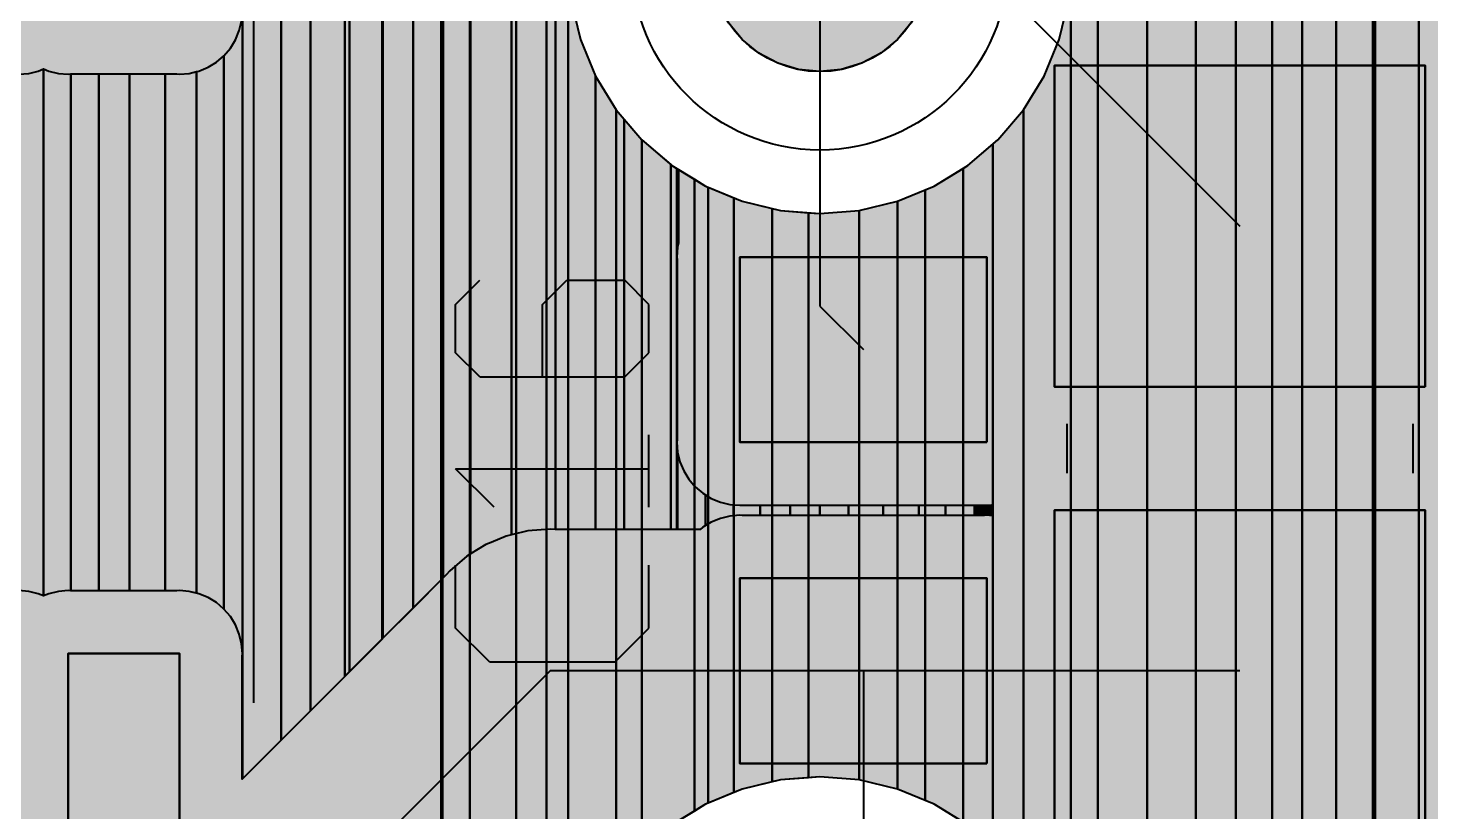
# Model space of a CAD drawing. Header units: millimetres. Extents: x 2 to 110, y 3 to 56.
# Drawn here: x 57.52 to 63.19, y 25.91 to 29.09 of the extents above; entities that cross this region are included whole.
import ezdxf

# ---------------------------------------------------------------- set-up
doc = ezdxf.new("R2010")
doc.units = ezdxf.units.MM
for name, color, linetype in [('bottom_copper', 7, 'Continuous'), ('drill_plated', 7, 'Continuous'), ('top_copper', 7, 'Continuous'), ('top_silk', 7, 'Continuous')]:
    doc.layers.add(name, color=color, linetype=linetype)

# ---------------------------------------------------------------- blocks, each defined once
blk = doc.blocks.new('Block30709')
at = {"layer": 'bottom_copper', "lineweight": 40}
for points in [[(0.8566, 0), (0.7412, 0), (0.7412, 38.2971), (0.7487, 38.3093), (0.8099, 38.4571), (0.8472, 38.6126), (0.8566, 38.772), (0.8566, 0)], [(0.7412, 0), (0.5646, 0), (0.5646, 38.0554), (0.6651, 38.173), (0.7412, 38.2971), (0.7412, 0)], [(0.5552, 18.7894), (0.5179, 18.9449), (0.4567, 19.0927), (0.4066, 19.1744), (0.4066, 37.9273), (0.4396, 37.9475), (0.5552, 38.0463), (0.5552, 18.7894)], [(0.5646, 18.63), (0.5552, 18.7894), (0.5552, 38.0463), (0.5612, 38.0514), (0.5646, 38.0554), (0.5646, 18.63)], [(0.4066, 19.1744), (0.3731, 19.229), (0.2692, 19.3506), (0.2692, 37.8498), (0.3033, 37.8639), (0.4066, 37.9273), (0.4066, 19.1744)], [(0.2692, 19.3506), (0.1476, 19.4545), (0.1476, 37.8008), (0.1555, 37.8027), (0.2692, 37.8498), (0.2692, 19.3506)], [(0, 19.5428), (-0.1365, 19.5993), (-0.161, 19.6051), (-0.161, 37.753), (-0.1594, 37.7529), (0, 37.7654), (0, 19.5428)], [(0.1476, 19.4545), (0.0113, 19.5381), (0, 19.5428), (0, 37.7654), (0.1476, 37.8008), (0.1476, 19.4545)]]:
    blk.add_hatch(color=7, dxfattribs=at).paths.add_polyline_path(points, flags=0)
at = {"layer": 'bottom_copper', "color": 7, "lineweight": 40}
for points in [[(0.8566, 0), (0.7412, 0), (0.7412, 38.2971), (0.7487, 38.3093), (0.8099, 38.4571), (0.8472, 38.6126), (0.8566, 38.772), (0.8566, 0)], [(0.7412, 0), (0.5646, 0), (0.5646, 38.0554), (0.6651, 38.173), (0.7412, 38.2971), (0.7412, 0)], [(0.5552, 18.7894), (0.5179, 18.9449), (0.4567, 19.0927), (0.4066, 19.1744), (0.4066, 37.9273), (0.4396, 37.9475), (0.5552, 38.0463), (0.5552, 18.7894)], [(0.5646, 18.63), (0.5552, 18.7894), (0.5552, 38.0463), (0.5612, 38.0514), (0.5646, 38.0554), (0.5646, 18.63)], [(0.4066, 19.1744), (0.3731, 19.229), (0.2692, 19.3506), (0.2692, 37.8498), (0.3033, 37.8639), (0.4066, 37.9273), (0.4066, 19.1744)], [(0.2692, 19.3506), (0.1476, 19.4545), (0.1476, 37.8008), (0.1555, 37.8027), (0.2692, 37.8498), (0.2692, 19.3506)], [(0, 19.5428), (-0.1365, 19.5993), (-0.161, 19.6051), (-0.161, 37.753), (-0.1594, 37.7529), (0, 37.7654), (0, 19.5428)], [(0.1476, 19.4545), (0.0113, 19.5381), (0, 19.5428), (0, 37.7654), (0.1476, 37.8008), (0.1476, 19.4545)]]:
    blk.add_lwpolyline(points, close=True, dxfattribs=at)
blk = doc.blocks.new('Block32048')
at = {"layer": 'bottom_copper', "lineweight": 40}
for points in [[(1.4738, -2.8146), (1.4212, -2.8187), (1.3646, -2.8323), (1.3646, 15.4364), (1.4099, 15.4086), (1.4738, 15.3821), (1.4738, -2.8146)], [(1.6729, -2.8135), (1.5806, -2.8062), (1.4738, -2.8146), (1.4738, 15.3821), (1.5577, 15.3474), (1.6729, 15.3197), (1.6729, -2.8135)], [(1.871, -2.8502), (1.74, -2.8187), (1.6729, -2.8135), (1.6729, 15.3197), (1.7132, 15.3101), (1.871, 15.2977), (1.871, -2.8502)], [(1.3646, -0.9553), (1.3552, -0.7959), (1.3179, -0.6404), (1.2567, -0.4926), (1.1731, -0.3563), (1.1731, 2.7637), (1.2567, 2.9), (1.3179, 3.0478), (1.3552, 3.2033), (1.3646, 3.3627), (1.3646, -0.9553)], [(1.1731, -0.3563), (1.0692, -0.2347), (1.0481, -0.2167), (1.0481, 2.624), (1.0692, 2.6421), (1.1731, 2.7637), (1.1731, -0.3563)], [(1.0481, -0.2167), (0.9476, -0.1308), (0.9284, -0.1191), (0.9284, 2.5264), (0.9476, 2.5382), (1.0481, 2.624), (1.0481, -0.2167)], [(0.9284, -0.1191), (0.8113, -0.0472), (0.7746, -0.032), (0.7746, 2.4394), (0.8113, 2.4546), (0.9284, 2.5264), (0.9284, -0.1191)], [(0, 0), (-0.1031, -0.0427), (-0.1031, 2.4501), (0, 2.4073), (0, 0)], [(0.1555, 0.0432), (0.0337, 0.014), (0, 0), (0, 2.4073), (0.0337, 2.3934), (0.1555, 2.3642), (0.1555, 0.0432)], [(0.6635, 0.014), (0.508, 0.0513), (0.508, 2.3561), (0.6635, 2.3934), (0.6635, 0.014)], [(0.7746, -0.032), (0.6635, 0.014), (0.6635, 2.3934), (0.7746, 2.4394), (0.7746, -0.032)], [(0.3033, 0.0602), (0.1892, 0.0513), (0.1555, 0.0432), (0.1555, 2.3642), (0.1892, 2.3561), (0.3033, 2.3471), (0.3033, 0.0602)], [(0.508, 0.0513), (0.3486, 0.0638), (0.3033, 0.0602), (0.3033, 2.3471), (0.3486, 2.3436), (0.508, 2.3561), (0.508, 0.0513)]]:
    blk.add_hatch(color=7, dxfattribs=at).paths.add_polyline_path(points, flags=0)
at = {"layer": 'bottom_copper', "color": 7, "lineweight": 40}
for points in [[(1.4738, -2.8146), (1.4212, -2.8187), (1.3646, -2.8323), (1.3646, 15.4364), (1.4099, 15.4086), (1.4738, 15.3821), (1.4738, -2.8146)], [(1.6729, -2.8135), (1.5806, -2.8062), (1.4738, -2.8146), (1.4738, 15.3821), (1.5577, 15.3474), (1.6729, 15.3197), (1.6729, -2.8135)], [(1.871, -2.8502), (1.74, -2.8187), (1.6729, -2.8135), (1.6729, 15.3197), (1.7132, 15.3101), (1.871, 15.2977), (1.871, -2.8502)], [(1.3646, -0.9553), (1.3552, -0.7959), (1.3179, -0.6404), (1.2567, -0.4926), (1.1731, -0.3563), (1.1731, 2.7637), (1.2567, 2.9), (1.3179, 3.0478), (1.3552, 3.2033), (1.3646, 3.3627), (1.3646, -0.9553)], [(1.1731, -0.3563), (1.0692, -0.2347), (1.0481, -0.2167), (1.0481, 2.624), (1.0692, 2.6421), (1.1731, 2.7637), (1.1731, -0.3563)], [(1.0481, -0.2167), (0.9476, -0.1308), (0.9284, -0.1191), (0.9284, 2.5264), (0.9476, 2.5382), (1.0481, 2.624), (1.0481, -0.2167)], [(0.9284, -0.1191), (0.8113, -0.0472), (0.7746, -0.032), (0.7746, 2.4394), (0.8113, 2.4546), (0.9284, 2.5264), (0.9284, -0.1191)], [(0, 0), (-0.1031, -0.0427), (-0.1031, 2.4501), (0, 2.4073), (0, 0)], [(0.1555, 0.0432), (0.0337, 0.014), (0, 0), (0, 2.4073), (0.0337, 2.3934), (0.1555, 2.3642), (0.1555, 0.0432)], [(0.6635, 0.014), (0.508, 0.0513), (0.508, 2.3561), (0.6635, 2.3934), (0.6635, 0.014)], [(0.7746, -0.032), (0.6635, 0.014), (0.6635, 2.3934), (0.7746, 2.4394), (0.7746, -0.032)], [(0.3033, 0.0602), (0.1892, 0.0513), (0.1555, 0.0432), (0.1555, 2.3642), (0.1892, 2.3561), (0.3033, 2.3471), (0.3033, 0.0602)], [(0.508, 0.0513), (0.3486, 0.0638), (0.3033, 0.0602), (0.3033, 2.3471), (0.3486, 2.3436), (0.508, 2.3561), (0.508, 0.0513)]]:
    blk.add_lwpolyline(points, close=True, dxfattribs=at)
blk = doc.blocks.new('Block32662')
at = {"layer": 'bottom_copper', "lineweight": 40}
for points in [[(0, 0), (-2.181, -2.1811), (-3.4404, -2.1811), (-3.4404, 42.8669), (0, 42.8669), (0, 0)], [(0.0057, 0.0057), (0, 0), (0, 41.2519), (0.0057, 41.1793), (0.0057, 0.0057)], [(0.1167, 0.1167), (0.0057, 0.0057), (0.0057, 33.7599), (0.0182, 33.6005), (0.0555, 33.445), (0.1167, 33.2972), (0.1167, 0.1167)], [(0.3042, 0.3042), (0.1167, 0.1167), (0.1167, 33.2972), (0.2003, 33.1609), (0.3042, 33.0393), (0.3042, 0.3042)], [(0.4258, 0.4258), (0.3042, 0.3042), (0.3042, 33.0393), (0.4258, 32.9354), (0.4258, 0.4258)], [(0.5137, 0.5137), (0.4258, 0.4258), (0.4258, 32.9354), (0.5137, 32.8815), (0.5137, 0.5137)], [(0.7083, 13.5309), (0.6247, 13.3946), (0.5635, 13.2468), (0.5262, 13.0913), (0.5137, 12.9319), (0.5137, 17.2499), (0.5262, 17.0905), (0.5635, 16.935), (0.6247, 16.7872), (0.7083, 16.6509), (0.7083, 13.5309)], [(0.8122, 13.6525), (0.7083, 13.5309), (0.7083, 16.6509), (0.8122, 16.5293), (0.8122, 13.6525)], [(1.0248, 13.8122), (0.9338, 13.7564), (0.8122, 13.6525), (0.8122, 16.5293), (0.9338, 16.4254), (1.0248, 16.3696), (1.0248, 13.8122)], [(1.0811, 13.8445), (1.0701, 13.84), (1.0248, 13.8122), (1.0248, 16.3696), (1.0701, 16.3418), (1.0811, 16.3373), (1.0811, 13.8445)]]:
    blk.add_hatch(color=7, dxfattribs=at).paths.add_polyline_path(points, flags=0)
at = {"layer": 'bottom_copper', "color": 7, "lineweight": 40}
for points in [[(0, 0), (-2.181, -2.1811), (-3.4404, -2.1811), (-3.4404, 42.8669), (0, 42.8669), (0, 0)], [(0.0057, 0.0057), (0, 0), (0, 41.2519), (0.0057, 41.1793), (0.0057, 0.0057)], [(0.1167, 0.1167), (0.0057, 0.0057), (0.0057, 33.7599), (0.0182, 33.6005), (0.0555, 33.445), (0.1167, 33.2972), (0.1167, 0.1167)], [(0.3042, 0.3042), (0.1167, 0.1167), (0.1167, 33.2972), (0.2003, 33.1609), (0.3042, 33.0393), (0.3042, 0.3042)], [(0.4258, 0.4258), (0.3042, 0.3042), (0.3042, 33.0393), (0.4258, 32.9354), (0.4258, 0.4258)], [(0.5137, 0.5137), (0.4258, 0.4258), (0.4258, 32.9354), (0.5137, 32.8815), (0.5137, 0.5137)], [(0.7083, 13.5309), (0.6247, 13.3946), (0.5635, 13.2468), (0.5262, 13.0913), (0.5137, 12.9319), (0.5137, 17.2499), (0.5262, 17.0905), (0.5635, 16.935), (0.6247, 16.7872), (0.7083, 16.6509), (0.7083, 13.5309)], [(0.8122, 13.6525), (0.7083, 13.5309), (0.7083, 16.6509), (0.8122, 16.5293), (0.8122, 13.6525)], [(1.0248, 13.8122), (0.9338, 13.7564), (0.8122, 13.6525), (0.8122, 16.5293), (0.9338, 16.4254), (1.0248, 16.3696), (1.0248, 13.8122)], [(1.0811, 13.8445), (1.0701, 13.84), (1.0248, 13.8122), (1.0248, 16.3696), (1.0701, 16.3418), (1.0811, 16.3373), (1.0811, 13.8445)]]:
    blk.add_lwpolyline(points, close=True, dxfattribs=at)
blk = doc.blocks.new('Block110843')
at = {"layer": 'top_copper', "lineweight": 40}
for points in [[(5.5744, -0.7497), (5.4523, -0.8718), (5.4523, 4.5332), (5.5744, 4.5332), (5.5744, -0.7497)], [(5.6966, -0.6275), (5.5744, -0.7497), (5.5744, 4.5332), (5.6966, 4.5332), (5.6966, -0.6275)], [(5.8072, -0.5304), (5.7915, -0.54), (5.7231, -0.5984), (5.7086, -0.6155), (5.6966, -0.6275), (5.6966, 4.5332), (5.8072, 4.5332), (5.8072, -0.5304)], [(5.9727, -0.4535), (5.9514, -0.4586), (5.8897, -0.4841), (5.8682, -0.493), (5.8072, -0.5304), (5.8072, 4.5332), (5.9727, 4.5332), (5.9727, -0.4535)], [(6.1509, -0.4323), (6.1285, -0.4305), (6.0389, -0.4376), (5.9727, -0.4535), (5.9727, 4.5332), (6.1509, 4.5332), (6.1509, -0.4323)], [(6.2015, -0.4323), (6.1509, -0.4323), (6.1509, 4.5332), (6.1897, 4.5332), (6.2015, 4.5322), (6.2015, -0.4323)], [(5.4489, -0.8752), (5.3168, -1.0073), (5.3168, 4.1895), (5.3472, 4.2082), (5.3776, 4.2342), (5.4036, 4.2646), (5.4245, 4.2987), (5.4398, 4.3356), (5.4489, 4.3737), (5.4489, -0.8752)], [(5.4523, -0.8718), (5.4491, -0.875), (5.4489, 4.3737), (5.4491, 4.3745), (5.4523, 4.4143), (5.4523, -0.8718)], [(5.3168, -1.0073), (5.2981, -1.026), (5.2981, 4.0341), (5.3121, 4.0924), (5.3168, 4.1522), (5.3168, -1.0073)], [(5.2981, -1.026), (5.1592, -1.165), (5.1592, 3.838), (5.1934, 3.8722), (5.2048, 3.882), (5.2437, 3.9275), (5.2751, 3.9787), (5.2981, 4.0341), (5.2981, -1.026)], [(5.1592, -1.165), (5.0403, -1.2839), (5.0403, 3.7191), (5.1592, 3.838), (5.1592, -1.165)], [(5.0403, -1.2839), (4.8833, -1.4409), (4.8833, 3.5621), (5.0403, 3.7191), (5.0403, -1.2839)], [(6.3125, -0.4323), (6.2015, -0.4323), (6.2015, 1.8662), (6.214, 1.7068), (6.2513, 1.5513), (6.3125, 1.4035), (6.3125, -0.4323)], [(4.8833, -0.9338), (4.8801, -0.8939), (4.8708, -0.8551), (4.8555, -0.8181), (4.8346, -0.784), (4.8087, -0.7536), (4.8087, 1.486), (4.8346, 1.5164), (4.8555, 1.5505), (4.8708, 1.5875), (4.8801, 1.6263), (4.8833, 1.6662), (4.8833, -0.9338)], [(4.8087, -0.7536), (4.7783, -0.7277), (4.7442, -0.7068), (4.7072, -0.6915), (4.6977, -0.6892), (4.6977, 1.4216), (4.7072, 1.4239), (4.7442, 1.4392), (4.7783, 1.4601), (4.8087, 1.486), (4.8087, -0.7536)], [(4.0785, -0.7003), (4.0572, -0.6915), (4.0184, -0.6822), (3.9785, -0.679), (3.9685, -0.6798), (3.9685, 1.4122), (3.9785, 1.4114), (4.0183, 1.4145), (4.0572, 1.4239), (4.0785, 1.4327), (4.0785, -0.7003)], [(4.1885, -0.6798), (4.1785, -0.679), (4.1387, -0.6821), (4.0998, -0.6915), (4.0785, -0.7003), (4.0785, 1.4327), (4.0998, 1.4239), (4.1386, 1.4146), (4.1785, 1.4114), (4.1885, 1.4122), (4.1885, -0.6798)], [(4.6977, -0.6892), (4.6684, -0.6822), (4.6285, -0.679), (4.6185, -0.6798), (4.5703, -0.6798), (4.5703, 1.4122), (4.6185, 1.4122), (4.6285, 1.4114), (4.6683, 1.4145), (4.6977, 1.4216), (4.6977, -0.6892)], [(4.3027, -0.6798), (4.1886, -0.6798), (4.1885, 1.4122), (4.3027, 1.4122), (4.3027, -0.6798)], [(4.4263, -0.6798), (4.3027, -0.6798), (4.3027, 1.4122), (4.4263, 1.4122), (4.4263, -0.6798)], [(4.5703, -0.6798), (4.4263, -0.6798), (4.4263, 1.4122), (4.5703, 1.4122), (4.5703, -0.6798)], [(6.4292, -0.4323), (6.3125, -0.4323), (6.3125, 1.4035), (6.3961, 1.2672), (6.4292, 1.2285), (6.4292, -0.4323)], [(6.6176, -0.4323), (6.4292, -0.4323), (6.4292, 1.2285), (6.5, 1.1456), (6.6176, 1.0451), (6.6176, -0.4323)], [(6.6419, -0.4323), (6.6176, -0.4323), (6.6176, 1.0451), (6.6216, 1.0417), (6.6419, 1.0292), (6.6419, -0.4323)], [(6.6491, 0.7277), (6.6451, 0.7109), (6.6419, 0.6711), (6.6419, 1.0292), (6.6491, 1.0248), (6.6491, 0.7277)], [(6.6427, -0.0688), (6.6419, -0.0787), (6.6419, 0.6711), (6.6427, 0.6611), (6.6427, -0.0688)], [(6.6451, -0.4323), (6.6419, -0.4323), (6.6419, -0.0787), (6.6451, -0.1185), (6.6451, -0.4323)], [(6.7579, -0.4161), (6.747, -0.4228), (6.7358, -0.4323), (6.6451, -0.4323), (6.6451, -0.1186), (6.6544, -0.1574), (6.6697, -0.1944), (6.6906, -0.2285), (6.7166, -0.2589), (6.747, -0.2848), (6.7579, -0.2915), (6.7579, -0.4161)], [(6.8706, -0.3761), (6.8569, -0.3772), (6.818, -0.3866), (6.7811, -0.4019), (6.7579, -0.4161), (6.7579, -0.2915), (6.7811, -0.3057), (6.818, -0.321), (6.8569, -0.3304), (6.8706, -0.3315), (6.8706, -0.3761)], [(6.9786, -0.3749), (6.9067, -0.3749), (6.8967, -0.3741), (6.8706, -0.3761), (6.8706, -0.3315), (6.8967, -0.3335), (6.9067, -0.3327), (6.9786, -0.3327), (6.9786, -0.3749)], [(7.1009, -0.3749), (6.9786, -0.3749), (6.9786, -0.3327), (7.1009, -0.3327), (7.1009, -0.3749)], [(7.2206, -0.3749), (7.1009, -0.3749), (7.1009, -0.3327), (7.2206, -0.3327), (7.2206, -0.3749)], [(7.3365, -0.3749), (7.2206, -0.3749), (7.2206, -0.3327), (7.3365, -0.3327), (7.3365, -0.3749)], [(7.4768, -0.3749), (7.3365, -0.3749), (7.3365, -0.3327), (7.4768, -0.3327), (7.4768, -0.3749)], [(7.6207, -0.3749), (7.4768, -0.3749), (7.4768, -0.3327), (7.6207, -0.3327), (7.6207, -0.3749)], [(7.7286, -0.3749), (7.6207, -0.3749), (7.6207, -0.3327), (7.7286, -0.3327), (7.7286, -0.3749)], [(7.8467, -0.3749), (7.7286, -0.3749), (7.7286, -0.3327), (7.8467, -0.3327), (7.8467, -0.3749)], [(7.9161, -0.3756), (7.8965, -0.3741), (7.8865, -0.3749), (7.8467, -0.3749), (7.8467, -0.3327), (7.8865, -0.3327), (7.8965, -0.3335), (7.9161, -0.3319), (7.9161, -0.3756)], [(7.9161, -0.3538), (7.9161, -0.3319), (7.9178, -0.3318), (7.9161, -0.3538)], [(7.9169, -0.3757), (7.9161, -0.3756), (7.9161, -0.3538), (7.9169, -0.3638), (7.9169, -0.3757)], [(4.8833, -1.4409), (4.8825, -1.4417), (4.8825, -0.9438), (4.8833, -0.9338), (4.8833, -1.4409)]]:
    blk.add_hatch(color=7, dxfattribs=at).paths.add_polyline_path(points, flags=0)
at = {"layer": 'top_copper', "color": 7, "lineweight": 40}
for points in [[(5.5744, -0.7497), (5.4523, -0.8718), (5.4523, 4.5332), (5.5744, 4.5332), (5.5744, -0.7497)], [(5.6966, -0.6275), (5.5744, -0.7497), (5.5744, 4.5332), (5.6966, 4.5332), (5.6966, -0.6275)], [(5.8072, -0.5304), (5.7915, -0.54), (5.7231, -0.5984), (5.7086, -0.6155), (5.6966, -0.6275), (5.6966, 4.5332), (5.8072, 4.5332), (5.8072, -0.5304)], [(5.9727, -0.4535), (5.9514, -0.4586), (5.8897, -0.4841), (5.8682, -0.493), (5.8072, -0.5304), (5.8072, 4.5332), (5.9727, 4.5332), (5.9727, -0.4535)], [(6.1509, -0.4323), (6.1285, -0.4305), (6.0389, -0.4376), (5.9727, -0.4535), (5.9727, 4.5332), (6.1509, 4.5332), (6.1509, -0.4323)], [(6.2015, -0.4323), (6.1509, -0.4323), (6.1509, 4.5332), (6.1897, 4.5332), (6.2015, 4.5322), (6.2015, -0.4323)], [(5.4489, -0.8752), (5.3168, -1.0073), (5.3168, 4.1895), (5.3472, 4.2082), (5.3776, 4.2342), (5.4036, 4.2646), (5.4245, 4.2987), (5.4398, 4.3356), (5.4489, 4.3737), (5.4489, -0.8752)], [(5.4523, -0.8718), (5.4491, -0.875), (5.4489, 4.3737), (5.4491, 4.3745), (5.4523, 4.4143), (5.4523, -0.8718)], [(5.3168, -1.0073), (5.2981, -1.026), (5.2981, 4.0341), (5.3121, 4.0924), (5.3168, 4.1522), (5.3168, -1.0073)], [(5.2981, -1.026), (5.1592, -1.165), (5.1592, 3.838), (5.1934, 3.8722), (5.2048, 3.882), (5.2437, 3.9275), (5.2751, 3.9787), (5.2981, 4.0341), (5.2981, -1.026)], [(5.1592, -1.165), (5.0403, -1.2839), (5.0403, 3.7191), (5.1592, 3.838), (5.1592, -1.165)], [(5.0403, -1.2839), (4.8833, -1.4409), (4.8833, 3.5621), (5.0403, 3.7191), (5.0403, -1.2839)], [(6.3125, -0.4323), (6.2015, -0.4323), (6.2015, 1.8662), (6.214, 1.7068), (6.2513, 1.5513), (6.3125, 1.4035), (6.3125, -0.4323)], [(4.8833, -0.9338), (4.8801, -0.8939), (4.8708, -0.8551), (4.8555, -0.8181), (4.8346, -0.784), (4.8087, -0.7536), (4.8087, 1.486), (4.8346, 1.5164), (4.8555, 1.5505), (4.8708, 1.5875), (4.8801, 1.6263), (4.8833, 1.6662), (4.8833, -0.9338)], [(4.8087, -0.7536), (4.7783, -0.7277), (4.7442, -0.7068), (4.7072, -0.6915), (4.6977, -0.6892), (4.6977, 1.4216), (4.7072, 1.4239), (4.7442, 1.4392), (4.7783, 1.4601), (4.8087, 1.486), (4.8087, -0.7536)], [(4.0785, -0.7003), (4.0572, -0.6915), (4.0184, -0.6822), (3.9785, -0.679), (3.9685, -0.6798), (3.9685, 1.4122), (3.9785, 1.4114), (4.0183, 1.4145), (4.0572, 1.4239), (4.0785, 1.4327), (4.0785, -0.7003)], [(4.1885, -0.6798), (4.1785, -0.679), (4.1387, -0.6821), (4.0998, -0.6915), (4.0785, -0.7003), (4.0785, 1.4327), (4.0998, 1.4239), (4.1386, 1.4146), (4.1785, 1.4114), (4.1885, 1.4122), (4.1885, -0.6798)], [(4.6977, -0.6892), (4.6684, -0.6822), (4.6285, -0.679), (4.6185, -0.6798), (4.5703, -0.6798), (4.5703, 1.4122), (4.6185, 1.4122), (4.6285, 1.4114), (4.6683, 1.4145), (4.6977, 1.4216), (4.6977, -0.6892)], [(4.3027, -0.6798), (4.1886, -0.6798), (4.1885, 1.4122), (4.3027, 1.4122), (4.3027, -0.6798)], [(4.4263, -0.6798), (4.3027, -0.6798), (4.3027, 1.4122), (4.4263, 1.4122), (4.4263, -0.6798)], [(4.5703, -0.6798), (4.4263, -0.6798), (4.4263, 1.4122), (4.5703, 1.4122), (4.5703, -0.6798)], [(6.4292, -0.4323), (6.3125, -0.4323), (6.3125, 1.4035), (6.3961, 1.2672), (6.4292, 1.2285), (6.4292, -0.4323)], [(6.6176, -0.4323), (6.4292, -0.4323), (6.4292, 1.2285), (6.5, 1.1456), (6.6176, 1.0451), (6.6176, -0.4323)], [(6.6419, -0.4323), (6.6176, -0.4323), (6.6176, 1.0451), (6.6216, 1.0417), (6.6419, 1.0292), (6.6419, -0.4323)], [(6.6491, 0.7277), (6.6451, 0.7109), (6.6419, 0.6711), (6.6419, 1.0292), (6.6491, 1.0248), (6.6491, 0.7277)], [(6.6427, -0.0688), (6.6419, -0.0787), (6.6419, 0.6711), (6.6427, 0.6611), (6.6427, -0.0688)], [(6.6451, -0.4323), (6.6419, -0.4323), (6.6419, -0.0787), (6.6451, -0.1185), (6.6451, -0.4323)], [(6.7579, -0.4161), (6.747, -0.4228), (6.7358, -0.4323), (6.6451, -0.4323), (6.6451, -0.1186), (6.6544, -0.1574), (6.6697, -0.1944), (6.6906, -0.2285), (6.7166, -0.2589), (6.747, -0.2848), (6.7579, -0.2915), (6.7579, -0.4161)], [(6.8706, -0.3761), (6.8569, -0.3772), (6.818, -0.3866), (6.7811, -0.4019), (6.7579, -0.4161), (6.7579, -0.2915), (6.7811, -0.3057), (6.818, -0.321), (6.8569, -0.3304), (6.8706, -0.3315), (6.8706, -0.3761)], [(6.9786, -0.3749), (6.9067, -0.3749), (6.8967, -0.3741), (6.8706, -0.3761), (6.8706, -0.3315), (6.8967, -0.3335), (6.9067, -0.3327), (6.9786, -0.3327), (6.9786, -0.3749)], [(7.1009, -0.3749), (6.9786, -0.3749), (6.9786, -0.3327), (7.1009, -0.3327), (7.1009, -0.3749)], [(7.2206, -0.3749), (7.1009, -0.3749), (7.1009, -0.3327), (7.2206, -0.3327), (7.2206, -0.3749)], [(7.3365, -0.3749), (7.2206, -0.3749), (7.2206, -0.3327), (7.3365, -0.3327), (7.3365, -0.3749)], [(7.4768, -0.3749), (7.3365, -0.3749), (7.3365, -0.3327), (7.4768, -0.3327), (7.4768, -0.3749)], [(7.6207, -0.3749), (7.4768, -0.3749), (7.4768, -0.3327), (7.6207, -0.3327), (7.6207, -0.3749)], [(7.7286, -0.3749), (7.6207, -0.3749), (7.6207, -0.3327), (7.7286, -0.3327), (7.7286, -0.3749)], [(7.8467, -0.3749), (7.7286, -0.3749), (7.7286, -0.3327), (7.8467, -0.3327), (7.8467, -0.3749)], [(7.9161, -0.3756), (7.8965, -0.3741), (7.8865, -0.3749), (7.8467, -0.3749), (7.8467, -0.3327), (7.8865, -0.3327), (7.8965, -0.3335), (7.9161, -0.3319), (7.9161, -0.3756)], [(7.9161, -0.3538), (7.9161, -0.3319), (7.9178, -0.3318), (7.9161, -0.3538)], [(7.9169, -0.3757), (7.9161, -0.3756), (7.9161, -0.3538), (7.9169, -0.3638), (7.9169, -0.3757)], [(4.8833, -1.4409), (4.8825, -1.4417), (4.8825, -0.9438), (4.8833, -0.9338), (4.8833, -1.4409)]]:
    blk.add_lwpolyline(points, close=True, dxfattribs=at)

msp = doc.modelspace()

# ---------------------------------------------------------------- hatches: boundary and pattern name
at = {"layer": 'bottom_copper', "lineweight": 40}
msp.add_hatch(color=7, dxfattribs=at).paths.add_polyline_path([(61.156, 29.2693), (61.1307, 29.1859), (61.0896, 29.109), (61.0343, 29.0417), (60.967, 28.9864), (60.8901, 28.9453), (60.8067, 28.92), (60.72, 28.9115), (60.6333, 28.92), (60.5499, 28.9453), (60.473, 28.9864), (60.4057, 29.0417), (60.3504, 29.109), (60.3093, 29.1859), (60.284, 29.2693), (60.2755, 29.356), (60.284, 29.4427), (60.3093, 29.5261), (60.3504, 29.603), (60.4057, 29.6703), (60.473, 29.7256), (60.5499, 29.7667), (60.6333, 29.792), (60.72, 29.8005), (60.8067, 29.792), (60.8901, 29.7667), (60.967, 29.7256), (61.0343, 29.6703), (61.0896, 29.603), (61.1307, 29.5261), (61.156, 29.4427), (61.1645, 29.356), (61.156, 29.2693)], flags=0)
at = {"layer": 'drill_plated', "lineweight": 40}
msp.add_hatch(color=7, dxfattribs=at).paths.add_polyline_path([(61.156, 29.2693), (61.1307, 29.1859), (61.0896, 29.109), (61.0343, 29.0417), (60.967, 28.9864), (60.8901, 28.9453), (60.8067, 28.92), (60.72, 28.9115), (60.6333, 28.92), (60.5499, 28.9453), (60.473, 28.9864), (60.4057, 29.0417), (60.3504, 29.109), (60.3093, 29.1859), (60.284, 29.2693), (60.2755, 29.356), (60.284, 29.4427), (60.3093, 29.5261), (60.3504, 29.603), (60.4057, 29.6703), (60.473, 29.7256), (60.5499, 29.7667), (60.6333, 29.792), (60.72, 29.8005), (60.8067, 29.792), (60.8901, 29.7667), (60.967, 29.7256), (61.0343, 29.6703), (61.0896, 29.603), (61.1307, 29.5261), (61.156, 29.4427), (61.1645, 29.356), (61.156, 29.2693)], flags=0)
at = {"layer": 'top_copper', "lineweight": 40}
for points in [[(61.156, 29.2693), (61.1307, 29.1859), (61.0896, 29.109), (61.0343, 29.0417), (60.967, 28.9864), (60.8901, 28.9453), (60.8067, 28.92), (60.72, 28.9115), (60.6333, 28.92), (60.5499, 28.9453), (60.473, 28.9864), (60.4057, 29.0417), (60.3504, 29.109), (60.3093, 29.1859), (60.284, 29.2693), (60.2755, 29.356), (60.284, 29.4427), (60.3093, 29.5261), (60.3504, 29.603), (60.4057, 29.6703), (60.473, 29.7256), (60.5499, 29.7667), (60.6333, 29.792), (60.72, 29.8005), (60.8067, 29.792), (60.8901, 29.7667), (60.967, 29.7256), (61.0343, 29.6703), (61.0896, 29.603), (61.1307, 29.5261), (61.156, 29.4427), (61.1645, 29.356), (61.156, 29.2693)], [(63.1699, 27.6358), (61.6703, 27.6358), (61.6703, 28.9358), (63.1699, 28.9358), (63.1699, 27.6358)], [(61.3959, 27.4111), (60.3961, 27.4111), (60.3961, 28.1609), (61.3959, 28.1609), (61.3959, 27.4111)], [(63.1699, 25.836), (61.6703, 25.836), (61.6703, 27.136), (63.1699, 27.136), (63.1699, 25.836)], [(61.3959, 26.1111), (60.3961, 26.1111), (60.3961, 26.8609), (61.3959, 26.8609), (61.3959, 26.1111)], [(58.1279, 24.706), (57.6779, 24.706), (57.6779, 26.556), (58.1279, 26.556), (58.1279, 24.706)]]:
    msp.add_hatch(color=7, dxfattribs=at).paths.add_polyline_path(points, flags=0)

# ---------------------------------------------------------------- linework, layer by layer
at = {"layer": 'bottom_copper', "color": 7, "lineweight": 40}
for p, q in [((62.2424, 23.1431), (62.2424, 41.291)), ((62.2424, 41.291), (62.2424, 23.1431)), ((59.7134, 29.1966), (59.7507, 29.0411)), ((61.6893, 29.0411), (61.7266, 29.1966)), ((59.7507, 29.0411), (59.8119, 28.8933)), ((61.6281, 28.8933), (61.6893, 29.0411)), ((59.8119, 28.8933), (59.8955, 28.757)), ((61.5445, 28.757), (61.6281, 28.8933)), ((59.8955, 28.757), (59.9994, 28.6354)), ((61.4406, 28.6354), (61.5445, 28.757)), ((59.9994, 28.6354), (60.121, 28.5315)), ((61.319, 28.5315), (61.4406, 28.6354)), ((60.121, 28.5315), (60.2573, 28.4479)), ((61.1827, 28.4479), (61.319, 28.5315)), ((60.2573, 28.4479), (60.2683, 28.4434)), ((61.0349, 28.3867), (61.1827, 28.4479)), ((60.2683, 25.9506), (60.2683, 28.4434)), ((60.2683, 28.4434), (60.4051, 28.3867)), ((60.2683, 28.4434), (60.2683, 25.9506)), ((60.4051, 28.3867), (60.5606, 28.3494)), ((60.5606, 28.3494), (60.72, 28.3369)), ((60.72, 28.3369), (60.8794, 28.3494)), ((60.8794, 28.3494), (61.0349, 28.3867)), ((60.4051, 26.0073), (60.2683, 25.9506)), ((60.5606, 26.0446), (60.4051, 26.0073)), ((60.72, 26.0571), (60.5606, 26.0446)), ((60.8794, 26.0446), (60.72, 26.0571)), ((61.0349, 26.0073), (60.8794, 26.0446)), ((61.1827, 25.9461), (61.0349, 26.0073)), ((60.2683, 25.9506), (60.2573, 25.9461)), ((60.2573, 25.9461), (60.121, 25.8625)), ((61.319, 25.8625), (61.1827, 25.9461))]:
    msp.add_line(p, q, dxfattribs=at)
msp.add_lwpolyline([(61.0896, 29.109), (61.0343, 29.0417), (60.967, 28.9864), (60.8901, 28.9453), (60.8067, 28.92), (60.72, 28.9115), (60.6333, 28.92), (60.5499, 28.9453), (60.473, 28.9864), (60.4057, 29.0417), (60.3504, 29.109)], dxfattribs=at)
for major_axis in [(0.762, 0), (0.4445, 0)]:
    msp.add_ellipse((60.72, 29.356), major_axis=major_axis, ratio=1, dxfattribs=at)
at = {"layer": 'drill_plated', "color": 7, "lineweight": 40}
msp.add_lwpolyline([(61.0896, 29.109), (61.0343, 29.0417), (60.967, 28.9864), (60.8901, 28.9453), (60.8067, 28.92), (60.72, 28.9115), (60.6333, 28.92), (60.5499, 28.9453), (60.473, 28.9864), (60.4057, 29.0417), (60.3504, 29.109)], dxfattribs=at)
msp.add_ellipse((60.72, 29.356), major_axis=(0.4445, 0), ratio=1, dxfattribs=at)
at = {"layer": 'top_copper', "color": 7, "lineweight": 40}
for p, q in [((60.72, 29.356), (60.72, 27.962)), ((61.3498, 29.356), (62.4201, 28.2858)), ((59.7134, 29.1966), (59.7507, 29.0411)), ((58.3549, 29.0403), (58.3702, 29.0773)), ((58.3702, 29.0773), (58.3795, 29.1161)), ((58.334, 29.0062), (58.3549, 29.0403)), ((59.7507, 29.0411), (59.8119, 28.8933)), ((58.2777, 28.9499), (58.3081, 28.9758)), ((58.3081, 28.9758), (58.334, 29.0062)), ((57.4779, 28.9012), (57.5177, 28.9043)), ((57.5177, 28.9043), (57.5178, 28.9044)), ((57.5178, 28.9044), (57.5566, 28.9137)), ((57.5566, 28.9137), (57.5779, 28.9225)), ((57.5779, 28.9225), (57.5992, 28.9137)), ((57.5992, 28.9137), (57.638, 28.9044)), ((57.638, 28.9044), (57.6779, 28.9012)), ((58.1279, 28.9012), (58.1677, 28.9043)), ((58.1677, 28.9043), (58.1678, 28.9044)), ((58.1678, 28.9044), (58.2066, 28.9137)), ((58.2066, 28.9137), (58.2436, 28.929)), ((58.2436, 28.929), (58.2777, 28.9499)), ((61.6703, 28.9358), (61.6703, 27.6358)), ((63.1699, 28.9358), (61.6703, 28.9358)), ((63.1699, 27.6358), (63.1699, 28.9358)), ((57.6779, 28.9012), (57.6879, 28.902)), ((57.6879, 28.902), (58.1179, 28.902)), ((58.1179, 28.902), (58.1279, 28.9012)), ((59.8119, 28.8933), (59.8955, 28.757)), ((59.8955, 28.757), (59.9994, 28.6354)), ((59.9994, 28.6354), (60.121, 28.5315)), ((60.121, 28.5315), (60.1485, 28.5146)), ((60.1485, 28.5146), (60.1485, 28.2175)), ((60.1445, 28.2007), (60.1413, 28.1609)), ((60.1485, 28.2175), (60.1445, 28.2007)), ((60.1413, 28.1609), (60.1421, 28.1509)), ((60.1421, 28.1509), (60.1421, 27.421)), ((60.3961, 28.1609), (60.3961, 27.4111)), ((61.3959, 28.1609), (60.3961, 28.1609)), ((61.3959, 27.4111), (61.3959, 28.1609)), ((60.72, 27.962), (60.896, 27.786)), ((61.6703, 27.6358), (63.1699, 27.6358)), ((60.1421, 27.421), (60.1413, 27.4111)), ((60.1413, 27.4111), (60.1445, 27.3713)), ((60.1445, 27.3713), (60.1445, 27.3712)), ((60.1445, 27.3712), (60.1538, 27.3324)), ((60.3961, 27.4111), (61.3959, 27.4111)), ((60.1538, 27.3324), (60.1691, 27.2954)), ((60.1691, 27.2954), (60.19, 27.2613)), ((60.19, 27.2613), (60.216, 27.2309)), ((60.216, 27.2309), (60.2464, 27.205)), ((60.2464, 27.205), (60.2805, 27.1841)), ((60.2805, 27.1841), (60.3174, 27.1688)), ((60.3174, 27.1688), (60.3563, 27.1594)), ((60.3563, 27.1594), (60.3961, 27.1563)), ((60.3961, 27.1563), (60.4061, 27.1571)), ((60.4061, 27.1571), (61.3859, 27.1571)), ((61.3859, 27.1571), (61.3959, 27.1563)), ((61.3959, 27.1563), (61.4172, 27.158)), ((61.4172, 27.158), (61.4155, 27.136)), ((60.2805, 27.0879), (60.2464, 27.067)), ((60.3174, 27.1032), (60.2805, 27.0879)), ((60.3563, 27.1126), (60.3174, 27.1032)), ((60.3961, 27.1157), (60.3563, 27.1126)), ((60.4061, 27.1149), (60.3961, 27.1157)), ((61.3859, 27.1149), (60.4061, 27.1149)), ((61.3959, 27.1157), (61.3859, 27.1149)), ((61.4163, 27.1141), (61.3959, 27.1157)), ((61.4155, 27.136), (61.4163, 27.126)), ((61.4163, 27.126), (61.4163, 27.1141)), ((61.6703, 27.136), (61.6703, 25.836)), ((63.1699, 27.136), (61.6703, 27.136)), ((63.1699, 25.836), (63.1699, 27.136)), ((59.4507, 27.0312), (59.3891, 27.0057)), ((59.4508, 27.0312), (59.4507, 27.0312)), ((59.4721, 27.0363), (59.4508, 27.0312)), ((59.5382, 27.0522), (59.4721, 27.0363)), ((59.5383, 27.0522), (59.5382, 27.0522)), ((59.6279, 27.0593), (59.5383, 27.0522)), ((59.6503, 27.0575), (59.6279, 27.0593)), ((60.2352, 27.0575), (59.6503, 27.0575)), ((60.2464, 27.067), (60.2352, 27.0575)), ((59.3676, 26.9968), (59.3066, 26.9594)), ((59.3891, 27.0057), (59.3676, 26.9968)), ((59.2908, 26.9496), (59.2225, 26.8914)), ((59.2909, 26.9498), (59.2908, 26.9496)), ((59.3066, 26.9594), (59.2909, 26.9498)), ((59.208, 26.8743), (58.3819, 26.0481)), ((59.2225, 26.8914), (59.208, 26.8743)), ((60.3961, 26.8609), (60.3961, 26.1111)), ((61.3959, 26.8609), (60.3961, 26.8609)), ((61.3959, 26.1111), (61.3959, 26.8609)), ((57.5178, 26.8076), (57.4779, 26.8108)), ((57.5566, 26.7983), (57.5178, 26.8076)), ((57.638, 26.8076), (57.5992, 26.7983)), ((57.6381, 26.8077), (57.638, 26.8076)), ((57.6779, 26.8108), (57.6381, 26.8077)), ((57.6879, 26.81), (57.6779, 26.8108)), ((58.1179, 26.81), (57.6879, 26.81)), ((58.1279, 26.8108), (58.1179, 26.81)), ((58.1678, 26.8076), (58.1279, 26.8108)), ((58.2066, 26.7983), (58.1678, 26.8076)), ((57.5779, 26.7895), (57.5566, 26.7983)), ((57.5992, 26.7983), (57.5779, 26.7895)), ((58.2436, 26.783), (58.2066, 26.7983)), ((58.2777, 26.7621), (58.2436, 26.783)), ((58.3081, 26.7362), (58.2777, 26.7621)), ((58.334, 26.7058), (58.3081, 26.7362)), ((58.3549, 26.6717), (58.334, 26.7058)), ((58.3702, 26.6347), (58.3549, 26.6717)), ((58.3795, 26.5959), (58.3702, 26.6347)), ((58.3827, 26.556), (58.3795, 26.5959)), ((58.1279, 26.556), (57.6779, 26.556)), ((57.6779, 26.556), (57.6779, 24.706)), ((58.1279, 24.706), (58.1279, 26.556)), ((58.3819, 26.546), (58.3827, 26.556)), ((58.3819, 26.0481), (58.3819, 26.546)), ((59.6279, 26.486), (58.688, 25.546)), ((62.4201, 26.486), (59.6279, 26.486)), ((60.896, 26.486), (60.896, 25.214)), ((60.3961, 26.1111), (61.3959, 26.1111))]:
    msp.add_line(p, q, dxfattribs=at)
msp.add_lwpolyline([(61.0896, 29.109), (61.0343, 29.0417), (60.967, 28.9864), (60.8901, 28.9453), (60.8067, 28.92), (60.72, 28.9115), (60.6333, 28.92), (60.5499, 28.9453), (60.473, 28.9864), (60.4057, 29.0417), (60.3504, 29.109)], dxfattribs=at)
for points in [[(63.1699, 27.6358), (61.6703, 27.6358), (61.6703, 28.9358), (63.1699, 28.9358), (63.1699, 27.6358)], [(61.3959, 27.4111), (60.3961, 27.4111), (60.3961, 28.1609), (61.3959, 28.1609), (61.3959, 27.4111)], [(63.1699, 25.836), (61.6703, 25.836), (61.6703, 27.136), (63.1699, 27.136), (63.1699, 25.836)], [(61.3959, 26.1111), (60.3961, 26.1111), (60.3961, 26.8609), (61.3959, 26.8609), (61.3959, 26.1111)], [(58.1279, 24.706), (57.6779, 24.706), (57.6779, 26.556), (58.1279, 26.556), (58.1279, 24.706)]]:
    msp.add_lwpolyline(points, close=True, dxfattribs=at)
for major_axis in [(0.762, 0), (0.4445, 0)]:
    msp.add_ellipse((60.72, 29.356), major_axis=major_axis, ratio=1, dxfattribs=at)
at = {"layer": 'top_silk', "color": 7, "lineweight": 40}
for p, q in [((58.4279, 29.356), (58.4279, 26.356)), ((59.2456, 27.9693), (59.3434, 28.0671)), ((59.5976, 27.9693), (59.6954, 28.0671)), ((59.6954, 28.0671), (59.9301, 28.0671)), ((60.0279, 27.9693), (59.9301, 28.0671)), ((59.2456, 27.7737), (59.2456, 27.9693)), ((59.5976, 27.6759), (59.5976, 27.9693)), ((60.0279, 27.7737), (60.0279, 27.9693)), ((59.3434, 27.6759), (59.2456, 27.7737)), ((59.9301, 27.6759), (60.0279, 27.7737)), ((59.3434, 27.6759), (59.9301, 27.6759)), ((61.7203, 27.4857), (61.7203, 27.2861)), ((63.1199, 27.4857), (63.1199, 27.2861)), ((60.0279, 27.1479), (60.0279, 27.4412)), ((59.402, 27.1479), (59.2456, 27.3043)), ((59.2456, 27.3043), (60.0279, 27.3043)), ((59.2456, 26.6589), (59.2456, 26.9132)), ((60.0279, 26.6589), (60.0279, 26.9132)), ((59.3825, 26.522), (59.2456, 26.6589)), ((59.891, 26.522), (60.0279, 26.6589)), ((59.3825, 26.522), (59.891, 26.522))]:
    msp.add_line(p, q, dxfattribs=at)

# ---------------------------------------------------------------- block references
at = {"layer": 'bottom_copper'}
for name, p in [('Block32662', (59.1872, 12.1061)), ('Block32048', (60.3714, 25.9933)), ('Block30709', (62.4034, 3.538))]:
    msp.add_blockref(name, p, dxfattribs=at)
at = {"layer": 'top_copper'}
msp.add_blockref('Block110843', (53.4994, 27.4898), dxfattribs=at)

doc.saveas('drawing.dxf')
